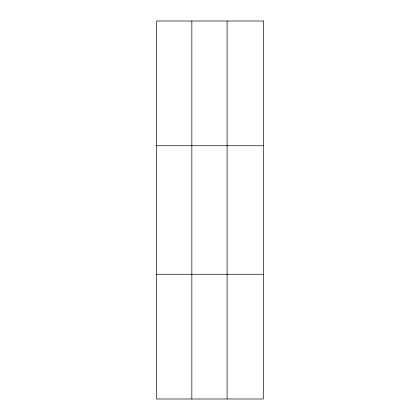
<?xml version="1.0" encoding="UTF-8"?>
<svg xmlns="http://www.w3.org/2000/svg" width="420" height="420" viewBox="0 0 420 420"><rect width="100%" height="100%" fill="white"/><g stroke="black" fill="none" stroke-linecap="round" stroke-linejoin="round"><path stroke-width="0.63" d="M191.84 399L191.84 21M227.089 399L227.089 21M156.597 145.74L263.403 145.74M156.597 274.26L263.403 274.26M263.403 21L263.403 399L156.597 399L156.597 21L263.403 21"/></g></svg>
